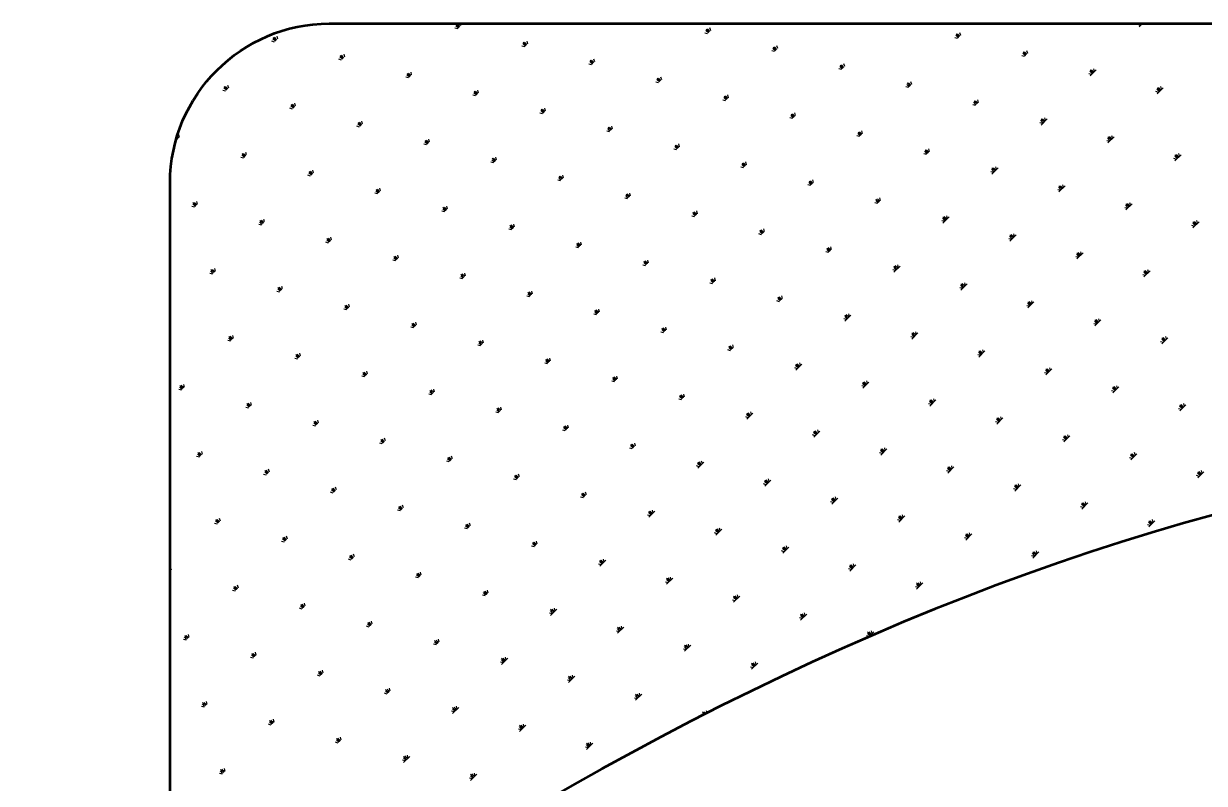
# Model space of a CAD drawing. Extents: x 54907 to 703237, y -798661 to -546661.
# Drawn here: x 482008 to 483617, y -675851 to -674815 of the extents above; entities that cross this region are included whole.
import ezdxf

# ---------------------------------------------------------------- set-up
doc = ezdxf.new("R2010")
doc.units = 0
doc.header["$LTSCALE"] = 1000
doc.header["$MEASUREMENT"] = 0
doc.layers.add('PUB_TITLE', color=4, linetype='Continuous')

msp = doc.modelspace()

# ---------------------------------------------------------------- linework, layer by layer
at = {"layer": 'PUB_TITLE', "color": 4}
for p, q in [((482601.3, -674820.6), (482597.1, -674816.5)), ((482602.3, -674819.6), (482599, -674816.2)), ((482603.4, -674818.5), (482602.5, -674815.5)), ((483529.9, -674817.9), (483526.2, -674816.9)), ((483527.8, -674820), (483532.3, -674815.5)), ((483530.9, -674816.9), (483529.5, -674815.5)), ((483532, -674815.8), (483531.6, -674815.5)), ((482354, -674836.4), (482353, -674832.8)), ((482599.2, -674822.7), (482595.5, -674821.7)), ((482600.2, -674821.7), (482596.9, -674818.3)), ((482939.8, -674829.3), (482936.2, -674828.3)), ((482940.9, -674828.2), (482937.5, -674824.9)), ((482941.9, -674827.2), (482937.8, -674823)), ((482943, -674826.1), (482939.6, -674822.8)), ((482944, -674825.1), (482943, -674821.4)), ((483281.5, -674834.8), (483278.2, -674831.4)), ((483282.6, -674833.7), (483278.4, -674829.6)), ((483283.6, -674832.7), (483280.3, -674829.4)), ((483284.7, -674831.6), (483283.7, -674828)), ((482349.8, -674840.6), (482346.1, -674839.6)), ((482350.8, -674839.6), (482347.5, -674836.2)), ((482351.9, -674838.5), (482347.7, -674834.4)), ((482352.9, -674837.5), (482349.6, -674834.1)), ((482690.5, -674847.2), (482686.8, -674846.2)), ((482691.5, -674846.1), (482688.2, -674842.8)), ((482692.5, -674845.1), (482688.4, -674840.9)), ((482693.6, -674844), (482690.3, -674840.7)), ((482694.6, -674843), (482693.7, -674839.3)), ((483032.2, -674852.7), (483028.8, -674849.3)), ((483033.2, -674851.6), (483029, -674847.5)), ((483034.3, -674850.6), (483030.9, -674847.3)), ((483035.3, -674849.6), (483034.3, -674845.9)), ((483280.5, -674835.8), (483276.9, -674834.8)), ((482441.1, -674865.1), (482437.4, -674864.1)), ((482442.1, -674864), (482438.8, -674860.7)), ((482443.2, -674863), (482439, -674858.8)), ((482444.2, -674861.9), (482440.9, -674858.6)), ((482445.3, -674860.9), (482444.3, -674857.3)), ((482783.8, -674869.5), (482779.7, -674865.4)), ((482784.9, -674868.5), (482781.5, -674865.2)), ((482785.9, -674867.5), (482784.9, -674863.8)), ((483031.1, -674853.7), (483027.5, -674852.8)), ((483371.8, -674860.3), (483368.1, -674859.3)), ((483372.8, -674859.2), (483369.5, -674855.9)), ((483373.9, -674858.2), (483369.7, -674854)), ((483374.9, -674857.2), (483371.6, -674853.8)), ((483376, -674856.1), (483375, -674852.5)), ((482536.5, -674885.4), (482535.6, -674881.7)), ((482781.7, -674871.6), (482778.1, -674870.7)), ((482782.8, -674870.6), (482779.4, -674867.2)), ((483122.4, -674878.2), (483118.8, -674877.2)), ((483123.4, -674877.1), (483120.1, -674873.8)), ((483124.5, -674876.1), (483120.3, -674871.9)), ((483125.5, -674875.1), (483122.2, -674871.7)), ((483126.6, -674874), (483125.6, -674870.4)), ((483464.1, -674883.7), (483460.8, -674880.4)), ((483465.2, -674882.7), (483461, -674878.5)), ((483461, -674886.8), (483469.3, -674878.5)), ((483466.2, -674881.6), (483462.9, -674878.3)), ((483467.2, -674880.6), (483466.3, -674876.9)), ((482532.4, -674889.5), (482528.7, -674888.6)), ((482533.4, -674888.5), (482530.1, -674885.2)), ((482534.4, -674887.5), (482530.3, -674883.3)), ((482535.5, -674886.4), (482532.2, -674883.1)), ((482873, -674896.1), (482869.4, -674895.1)), ((482874.1, -674895), (482870.7, -674891.7)), ((482875.1, -674894), (482870.9, -674889.8)), ((482876.2, -674893), (482872.8, -674889.6)), ((482877.2, -674891.9), (482876.2, -674888.3)), ((483215.8, -674900.6), (483211.6, -674896.4)), ((483216.8, -674899.5), (483213.5, -674896.2)), ((483217.9, -674898.5), (483216.9, -674894.8)), ((483463.1, -674884.7), (483459.4, -674883.8)), ((482283, -674907.4), (482279.3, -674906.5)), ((482284, -674906.4), (482280.7, -674903.1)), ((482285.1, -674905.4), (482280.9, -674901.2)), ((482286.1, -674904.3), (482282.8, -674901)), ((482287.2, -674903.3), (482286.2, -674899.6)), ((482623.6, -674914), (482620, -674913)), ((482624.7, -674913), (482621.3, -674909.6)), ((482625.7, -674911.9), (482621.6, -674907.7)), ((482626.8, -674910.9), (482623.4, -674907.5)), ((482627.8, -674909.8), (482626.8, -674906.2)), ((482966.4, -674918.5), (482962.2, -674914.3)), ((482967.4, -674917.4), (482964.1, -674914.1)), ((482968.5, -674916.4), (482967.5, -674912.7)), ((483213.7, -674902.6), (483210, -674901.7)), ((483214.7, -674901.6), (483211.4, -674898.3)), ((483554.3, -674909.2), (483550.7, -674908.2)), ((483555.4, -674908.2), (483552, -674904.8)), ((483556.4, -674907.1), (483552.3, -674902.9)), ((483552.3, -674911.3), (483560.6, -674902.9)), ((483557.5, -674906.1), (483554.1, -674902.7)), ((483558.5, -674905), (483557.5, -674901.4)), ((482375.3, -674930.9), (482372, -674927.5)), ((482376.3, -674929.8), (482372.2, -674925.6)), ((482377.4, -674928.8), (482374, -674925.4)), ((482378.4, -674927.7), (482377.5, -674924.1)), ((482964.3, -674920.6), (482960.6, -674919.6)), ((482965.3, -674919.5), (482962, -674916.2)), ((483305, -674927.1), (483301.3, -674926.1)), ((483306, -674926.1), (483302.7, -674922.7)), ((483307.1, -674925), (483302.9, -674920.8)), ((483308.1, -674924), (483304.8, -674920.6)), ((483309.1, -674922.9), (483308.2, -674919.3)), ((482374.3, -674931.9), (482370.6, -674930.9)), ((482714.9, -674938.5), (482711.3, -674937.5)), ((482716, -674937.4), (482712.6, -674934.1)), ((482717, -674936.4), (482712.8, -674932.2)), ((482718.1, -674935.3), (482714.7, -674932)), ((482719.1, -674934.3), (482718.1, -674930.6)), ((483055.6, -674945), (483051.9, -674944)), ((483056.6, -674944), (483053.3, -674940.6)), ((483057.7, -674942.9), (483053.5, -674938.7)), ((483058.7, -674941.9), (483055.4, -674938.5)), ((483059.8, -674940.8), (483058.8, -674937.2)), ((483398.3, -674949.5), (483394.2, -674945.3)), ((483394.2, -674953.7), (483402.5, -674945.3)), ((483399.4, -674948.4), (483396, -674945.1)), ((483400.4, -674947.4), (483399.4, -674943.7)), ((482465.5, -674956.4), (482461.9, -674955.4)), ((482466.6, -674955.3), (482463.2, -674952)), ((482467.6, -674954.3), (482463.4, -674950.1)), ((482468.7, -674953.2), (482465.3, -674949.9)), ((482469.7, -674952.2), (482468.7, -674948.5)), ((482806.2, -674962.9), (482802.5, -674961.9)), ((482807.2, -674961.9), (482803.9, -674958.5)), ((482808.3, -674960.8), (482804.1, -674956.7)), ((482809.3, -674959.8), (482806, -674956.4)), ((482810.4, -674958.7), (482809.4, -674955.1)), ((483151, -674965.3), (483150.1, -674961.6)), ((483396.2, -674951.6), (483392.6, -674950.6)), ((483397.3, -674950.5), (483393.9, -674947.2)), ((482216.2, -674974.3), (482215.3, -674974)), ((482217.2, -674973.2), (482215.9, -674971.9)), ((482218.2, -674972.2), (482216.4, -674970.3)), ((482219.3, -674971.1), (482216.9, -674968.7)), ((482220.3, -674970.1), (482219.4, -674966.4)), ((482557.9, -674979.8), (482554.5, -674976.4)), ((482558.9, -674978.7), (482554.7, -674974.6)), ((482560, -674977.7), (482556.6, -674974.3)), ((482561, -674976.6), (482560, -674973)), ((483146.9, -674969.5), (483143.2, -674968.5)), ((483147.9, -674968.4), (483144.6, -674965.1)), ((483148.9, -674967.4), (483144.8, -674963.2)), ((483150, -674966.3), (483146.7, -674963)), ((483487.5, -674976), (483483.9, -674975)), ((483488.6, -674975), (483485.2, -674971.6)), ((483489.6, -674973.9), (483485.4, -674969.8)), ((483485.4, -674978.1), (483493.8, -674969.8)), ((483490.7, -674972.9), (483487.3, -674969.5)), ((483491.7, -674971.8), (483490.7, -674968.2)), ((482308.5, -674997.7), (482305.1, -674994.3)), ((482309.5, -674996.6), (482305.3, -674992.5)), ((482310.6, -674995.6), (482307.2, -674992.3)), ((482311.6, -674994.5), (482310.6, -674990.9)), ((482556.8, -674980.8), (482553.2, -674979.8)), ((482897.5, -674987.4), (482893.8, -674986.4)), ((482898.5, -674986.3), (482895.2, -674983)), ((482899.6, -674985.3), (482895.4, -674981.1)), ((482900.6, -674984.2), (482897.3, -674980.9)), ((482901.7, -674983.2), (482900.7, -674979.5)), ((483238.1, -674993.9), (483234.5, -674992.9)), ((483239.2, -674992.9), (483235.8, -674989.5)), ((483240.2, -674991.8), (483236.1, -674987.7)), ((483241.3, -674990.8), (483237.9, -674987.5)), ((483242.3, -674989.8), (483241.3, -674986.1)), ((483580.9, -674998.4), (483576.7, -674994.2)), ((483576.7, -675002.6), (483585.1, -674994.2)), ((483581.9, -674997.3), (483578.6, -674994)), ((483583, -674996.3), (483582, -674992.7)), ((482307.4, -674998.7), (482303.8, -674997.7)), ((482648.1, -675005.3), (482644.4, -675004.3)), ((482649.1, -675004.2), (482645.8, -675000.9)), ((482650.2, -675003.2), (482646, -674999)), ((482651.2, -675002.1), (482647.9, -674998.8)), ((482652.3, -675001.1), (482651.3, -674997.5)), ((482988.8, -675011.8), (482985.1, -675010.9)), ((482989.8, -675010.8), (482986.5, -675007.4)), ((482990.8, -675009.7), (482986.7, -675005.6)), ((482991.9, -675008.7), (482988.6, -675005.4)), ((482992.9, -675007.7), (482992, -675004)), ((483333.6, -675014.2), (483332.6, -675010.6)), ((483578.8, -675000.5), (483575.2, -674999.5)), ((483579.8, -674999.4), (483576.5, -674996.1)), ((482398.7, -675023.2), (482395.1, -675022.2)), ((482399.8, -675022.1), (482396.4, -675018.8)), ((482400.8, -675021.1), (482396.6, -675016.9)), ((482401.8, -675020.1), (482398.5, -675016.7)), ((482402.9, -675019), (482401.9, -675015.4)), ((482740.4, -675028.7), (482737.1, -675025.4)), ((482741.5, -675027.6), (482737.3, -675023.5)), ((482742.5, -675026.6), (482739.2, -675023.3)), ((482743.6, -675025.6), (482742.6, -675021.9)), ((483329.4, -675018.4), (483325.8, -675017.4)), ((483330.5, -675017.3), (483327.1, -675014)), ((483331.5, -675016.3), (483327.3, -675012.1)), ((483327.3, -675020.5), (483335.7, -675012.1)), ((483332.6, -675015.3), (483329.2, -675011.9)), ((482492.1, -675045.6), (482487.9, -675041.4)), ((482493.1, -675044.5), (482489.8, -675041.2)), ((482494.2, -675043.5), (482493.2, -675039.8)), ((482739.4, -675029.7), (482735.7, -675028.8)), ((483080, -675036.3), (483076.4, -675035.3)), ((483081.1, -675035.2), (483077.7, -675031.9)), ((483082.1, -675034.2), (483078, -675030)), ((483083.2, -675033.2), (483079.8, -675029.8)), ((483084.2, -675032.1), (483083.2, -675028.5)), ((483420.7, -675042.8), (483417, -675041.9)), ((483421.7, -675041.8), (483418.4, -675038.5)), ((483422.8, -675040.8), (483418.6, -675036.6)), ((483418.6, -675044.9), (483427, -675036.6)), ((483423.8, -675039.7), (483420.5, -675036.4)), ((483424.9, -675038.7), (483423.9, -675035)), ((482243.7, -675062.4), (482240.4, -675059.1)), ((482244.8, -675061.4), (482243.8, -675057.7)), ((482490, -675047.6), (482486.3, -675046.7)), ((482491, -675046.6), (482487.7, -675043.3)), ((482830.7, -675054.2), (482827, -675053.2)), ((482831.7, -675053.2), (482828.4, -675049.8)), ((482832.7, -675052.1), (482828.6, -675047.9)), ((482833.8, -675051.1), (482830.4, -675047.7)), ((482834.8, -675050), (482833.9, -675046.4)), ((483172.4, -675059.7), (483169, -675056.4)), ((483173.4, -675058.7), (483169.2, -675054.5)), ((483174.5, -675057.6), (483171.1, -675054.3)), ((483175.5, -675056.6), (483174.5, -675052.9)), ((482240.6, -675065.5), (482237, -675064.6)), ((482241.7, -675064.5), (482238.3, -675061.2)), ((482242.7, -675063.5), (482238.5, -675059.3)), ((482581.3, -675072.1), (482577.6, -675071.1)), ((482582.3, -675071.1), (482579, -675067.7)), ((482583.4, -675070), (482579.2, -675065.8)), ((482584.4, -675069), (482581.1, -675065.6)), ((482585.5, -675067.9), (482584.5, -675064.3)), ((482923, -675077.6), (482919.6, -675074.3)), ((482924, -675076.6), (482919.8, -675072.4)), ((482925.1, -675075.5), (482921.7, -675072.2)), ((482926.1, -675074.5), (482925.1, -675070.8)), ((483171.3, -675060.7), (483167.7, -675059.8)), ((483512, -675067.3), (483508.3, -675066.3)), ((483513, -675066.3), (483509.7, -675062.9)), ((483514.1, -675065.2), (483509.9, -675061)), ((483509.9, -675069.4), (483518.2, -675061)), ((483515.1, -675064.2), (483511.8, -675060.8)), ((483516.2, -675063.1), (483515.2, -675059.5)), ((482331.9, -675090), (482328.2, -675089)), ((482332.9, -675089), (482329.6, -675085.6)), ((482334, -675087.9), (482329.8, -675083.7)), ((482335, -675086.9), (482331.7, -675083.5)), ((482336.1, -675085.8), (482335.1, -675082.2)), ((482674.6, -675094.5), (482670.5, -675090.3)), ((482675.7, -675093.4), (482672.3, -675090.1)), ((482676.7, -675092.4), (482675.8, -675088.7)), ((482921.9, -675078.7), (482918.3, -675077.7)), ((483262.6, -675085.2), (483258.9, -675084.2)), ((483263.6, -675084.2), (483260.3, -675080.8)), ((483264.7, -675083.1), (483260.5, -675078.9)), ((483260.5, -675087.3), (483268.9, -675078.9)), ((483265.7, -675082.1), (483262.4, -675078.7)), ((483266.8, -675081), (483265.8, -675077.4)), ((483603.3, -675091.8), (483599.6, -675090.8)), ((483604.3, -675090.7), (483601, -675087.4)), ((483605.3, -675089.7), (483601.2, -675085.5)), ((483601.2, -675093.8), (483609.5, -675085.5)), ((483606.4, -675088.6), (483603.1, -675085.3)), ((483607.4, -675087.6), (483606.5, -675083.9)), ((482427.4, -675110.3), (482426.4, -675106.6)), ((482672.6, -675096.6), (482668.9, -675095.6)), ((482673.6, -675095.5), (482670.3, -675092.2)), ((483013.2, -675103.1), (483009.6, -675102.1)), ((483014.3, -675102.1), (483010.9, -675098.7)), ((483015.3, -675101), (483011.1, -675096.8)), ((483016.3, -675100), (483013, -675096.6)), ((483017.4, -675098.9), (483016.4, -675095.3)), ((483354.9, -675108.6), (483351.6, -675105.3)), ((483356, -675107.6), (483351.8, -675103.4)), ((483351.8, -675111.8), (483360.1, -675103.4)), ((483357, -675106.5), (483353.7, -675103.2)), ((483358.1, -675105.5), (483357.1, -675101.8)), ((482423.2, -675114.5), (482419.5, -675113.5)), ((482424.2, -675113.4), (482420.9, -675110.1)), ((482425.3, -675112.4), (482421.1, -675108.2)), ((482426.3, -675111.3), (482423, -675108)), ((482763.8, -675121), (482760.2, -675120)), ((482764.9, -675120), (482761.5, -675116.6)), ((482765.9, -675118.9), (482761.7, -675114.8)), ((482767, -675117.9), (482763.6, -675114.5)), ((482768, -675116.8), (482767, -675113.2)), ((483105.5, -675126.5), (483102.2, -675123.2)), ((483106.6, -675125.5), (483102.4, -675121.3)), ((483107.6, -675124.4), (483104.3, -675121.1)), ((483108.7, -675123.4), (483107.7, -675119.7)), ((483353.9, -675109.7), (483350.2, -675108.7)), ((482514.5, -675138.9), (482510.8, -675137.9)), ((482515.5, -675137.9), (482512.2, -675134.5)), ((482516.5, -675136.8), (482512.4, -675132.7)), ((482517.6, -675135.8), (482514.2, -675132.4)), ((482518.6, -675134.7), (482517.7, -675131.1)), ((482857.2, -675143.4), (482853, -675139.2)), ((482858.2, -675142.3), (482854.9, -675139)), ((482859.3, -675141.3), (482858.3, -675137.6)), ((483104.5, -675127.6), (483100.8, -675126.6)), ((483445.2, -675134.1), (483441.5, -675133.1)), ((483446.2, -675133.1), (483442.9, -675129.7)), ((483447.2, -675132), (483443.1, -675127.9)), ((483443.1, -675136.2), (483451.4, -675127.9)), ((483448.3, -675131), (483445, -675127.7)), ((483449.3, -675129.9), (483448.4, -675126.3)), ((482266.1, -675155.8), (482262.8, -675152.4)), ((482267.2, -675154.7), (482263, -675150.6)), ((482268.2, -675153.7), (482264.9, -675150.4)), ((482269.2, -675152.6), (482268.3, -675149)), ((482609.9, -675159.2), (482608.9, -675155.6)), ((482855.1, -675145.5), (482851.5, -675144.5)), ((482856.2, -675144.4), (482852.8, -675141.1)), ((483195.8, -675152), (483192.1, -675151)), ((483196.8, -675151), (483193.5, -675147.6)), ((483197.9, -675149.9), (483193.7, -675145.8)), ((483193.7, -675154.1), (483202, -675145.8)), ((483198.9, -675148.9), (483195.6, -675145.6)), ((483200, -675147.9), (483199, -675144.2)), ((483537.5, -675157.5), (483534.1, -675154.2)), ((483538.5, -675156.5), (483534.4, -675152.3)), ((483534.4, -675160.7), (483542.7, -675152.3)), ((483539.6, -675155.4), (483536.2, -675152.1)), ((483540.6, -675154.4), (483539.6, -675150.8)), ((482265.1, -675156.8), (482261.4, -675155.8)), ((482605.7, -675163.4), (482602.1, -675162.4)), ((482606.8, -675162.3), (482603.4, -675159)), ((482607.8, -675161.3), (482603.6, -675157.1)), ((482608.9, -675160.2), (482605.5, -675156.9)), ((482946.4, -675169.9), (482942.7, -675169)), ((482947.4, -675168.9), (482944.1, -675165.5)), ((482948.5, -675167.8), (482944.3, -675163.7)), ((482949.5, -675166.8), (482946.2, -675163.5)), ((482950.6, -675165.8), (482949.6, -675162.1)), ((483289.1, -675174.4), (483285, -675170.2)), ((483285, -675178.6), (483293.3, -675170.2)), ((483290.2, -675173.4), (483286.8, -675170)), ((483291.2, -675172.3), (483290.3, -675168.7)), ((483536.4, -675158.6), (483532.8, -675157.6)), ((482356.4, -675181.3), (482352.7, -675180.3)), ((482357.4, -675180.2), (482354.1, -675176.9)), ((482358.4, -675179.2), (482354.3, -675175)), ((482359.5, -675178.2), (482356.1, -675174.8)), ((482360.5, -675177.1), (482359.6, -675173.5)), ((482697, -675187.8), (482693.4, -675186.9)), ((482698.1, -675186.8), (482694.7, -675183.5)), ((482699.1, -675185.7), (482694.9, -675181.6)), ((482700.1, -675184.7), (482696.8, -675181.4)), ((482701.2, -675183.7), (482700.2, -675180)), ((483041.9, -675190.2), (483040.9, -675186.6)), ((483287.1, -675176.5), (483283.4, -675175.5)), ((483288.1, -675175.4), (483284.8, -675172.1)), ((482448.7, -675204.7), (482445.3, -675201.4)), ((482449.7, -675203.7), (482445.5, -675199.5)), ((482450.8, -675202.6), (482447.4, -675199.3)), ((482451.8, -675201.6), (482450.8, -675197.9)), ((483037.7, -675194.4), (483034, -675193.4)), ((483038.7, -675193.3), (483035.4, -675190)), ((483039.8, -675192.3), (483035.6, -675188.1)), ((483040.8, -675191.3), (483037.5, -675187.9)), ((483378.3, -675200.9), (483374.7, -675200)), ((483379.4, -675199.9), (483376, -675196.6)), ((483380.4, -675198.9), (483376.2, -675194.7)), ((483376.2, -675203), (483384.6, -675194.7)), ((483381.5, -675197.8), (483378.1, -675194.5)), ((483382.5, -675196.8), (483381.5, -675193.1)), ((482447.6, -675205.7), (482444, -675204.8)), ((482788.3, -675212.3), (482784.6, -675211.3)), ((482789.3, -675211.3), (482786, -675207.9)), ((482790.4, -675210.2), (482786.2, -675206)), ((482791.4, -675209.2), (482788.1, -675205.8)), ((482792.5, -675208.1), (482791.5, -675204.5)), ((483129, -675218.8), (483125.3, -675217.9)), ((483130, -675217.8), (483126.7, -675214.5)), ((483131, -675216.8), (483126.9, -675212.6)), ((483126.9, -675220.9), (483135.2, -675212.6)), ((483132.1, -675215.7), (483128.7, -675212.4)), ((483133.1, -675214.7), (483132.2, -675211)), ((483471.7, -675223.3), (483467.5, -675219.1)), ((483467.5, -675227.5), (483475.9, -675219.1)), ((483472.7, -675222.3), (483469.4, -675218.9)), ((483473.8, -675221.2), (483472.8, -675217.6)), ((482538.9, -675230.2), (482535.3, -675229.2)), ((482540, -675229.2), (482536.6, -675225.8)), ((482541, -675228.1), (482536.8, -675223.9)), ((482542, -675227.1), (482538.7, -675223.7)), ((482543.1, -675226), (482542.1, -675222.4)), ((482879.6, -675236.8), (482875.9, -675235.8)), ((482880.6, -675235.7), (482877.3, -675232.4)), ((482881.7, -675234.7), (482877.5, -675230.5)), ((482882.7, -675233.6), (482879.4, -675230.3)), ((482883.8, -675232.6), (482882.8, -675228.9)), ((483224.4, -675239.1), (483223.4, -675235.5)), ((483469.6, -675225.4), (483466, -675224.4)), ((483470.7, -675224.4), (483467.3, -675221)), ((482289.5, -675248.1), (482285.9, -675247.1)), ((482290.6, -675247.1), (482287.2, -675243.7)), ((482291.6, -675246), (482287.4, -675241.8)), ((482292.7, -675245), (482289.3, -675241.6)), ((482293.7, -675243.9), (482292.7, -675240.3)), ((482631.2, -675253.6), (482627.9, -675250.3)), ((482632.3, -675252.6), (482628.1, -675248.4)), ((482633.3, -675251.5), (482630, -675248.2)), ((482634.4, -675250.5), (482633.4, -675246.8)), ((483220.2, -675243.3), (483216.6, -675242.3)), ((483221.3, -675242.3), (483217.9, -675238.9)), ((483222.3, -675241.2), (483218.1, -675237)), ((483218.1, -675245.4), (483226.5, -675237)), ((483223.4, -675240.2), (483220, -675236.8)), ((483560.9, -675249.9), (483557.2, -675248.9)), ((483561.9, -675248.8), (483558.6, -675245.5)), ((483563, -675247.8), (483558.8, -675243.6)), ((483558.8, -675252), (483567.2, -675243.6)), ((483564, -675246.7), (483560.7, -675243.4)), ((483565.1, -675245.7), (483564.1, -675242)), ((482381.9, -675271.5), (482378.5, -675268.2)), ((482382.9, -675270.5), (482378.7, -675266.3)), ((482383.9, -675269.4), (482380.6, -675266.1)), ((482385, -675268.4), (482384, -675264.7)), ((482630.2, -675254.7), (482626.5, -675253.7)), ((482970.9, -675261.2), (482967.2, -675260.2)), ((482971.9, -675260.2), (482968.6, -675256.8)), ((482972.9, -675259.1), (482968.8, -675254.9)), ((482974, -675258.1), (482970.6, -675254.7)), ((482975, -675257), (482974.1, -675253.4)), ((483311.5, -675267.8), (483307.9, -675266.8)), ((483312.6, -675266.7), (483309.2, -675263.4)), ((483313.6, -675265.7), (483309.4, -675261.5)), ((483309.4, -675269.9), (483317.8, -675261.5)), ((483314.6, -675264.6), (483311.3, -675261.3)), ((483315.7, -675263.6), (483314.7, -675259.9)), ((482380.8, -675272.6), (482377.2, -675271.6)), ((482721.5, -675279.1), (482717.8, -675278.1)), ((482722.5, -675278.1), (482719.2, -675274.7)), ((482723.6, -675277), (482719.4, -675272.9)), ((482724.6, -675276), (482721.3, -675272.6)), ((482725.6, -675274.9), (482724.7, -675271.3)), ((483063.2, -675284.6), (483059.8, -675281.3)), ((483064.2, -675283.6), (483060, -675279.4)), ((483060, -675287.8), (483068.4, -675279.4)), ((483065.3, -675282.5), (483061.9, -675279.2)), ((483066.3, -675281.5), (483065.3, -675277.8)), ((483407, -675288), (483406, -675284.4)), ((482472.1, -675297), (482468.4, -675296)), ((482473.1, -675296), (482469.8, -675292.6)), ((482474.2, -675294.9), (482470, -675290.8)), ((482475.2, -675293.9), (482471.9, -675290.5)), ((482476.3, -675292.8), (482475.3, -675289.2)), ((482813.8, -675302.5), (482810.5, -675299.2)), ((482814.8, -675301.5), (482810.7, -675297.3)), ((482815.9, -675300.4), (482812.5, -675297.1)), ((482816.9, -675299.4), (482816, -675295.7)), ((483062.1, -675285.7), (483058.5, -675284.7)), ((483402.8, -675292.2), (483399.1, -675291.2)), ((483403.8, -675291.2), (483400.5, -675287.8)), ((483404.9, -675290.1), (483400.7, -675286)), ((483400.7, -675294.3), (483409.1, -675286)), ((483405.9, -675289.1), (483402.6, -675285.8)), ((482222.7, -675314.9), (482219.1, -675313.9)), ((482223.8, -675313.9), (482220.4, -675310.5)), ((482224.8, -675312.8), (482220.6, -675308.7)), ((482225.8, -675311.8), (482222.5, -675308.5)), ((482226.9, -675310.8), (482225.9, -675307.1)), ((482565.5, -675319.4), (482561.3, -675315.2)), ((482566.5, -675318.3), (482563.2, -675315)), ((482567.5, -675317.3), (482566.6, -675313.7)), ((482812.8, -675303.6), (482809.1, -675302.6)), ((483153.4, -675310.1), (483149.8, -675309.2)), ((483154.5, -675309.1), (483151.1, -675305.7)), ((483155.5, -675308), (483151.3, -675303.9)), ((483151.3, -675312.2), (483159.7, -675303.9)), ((483156.5, -675307), (483153.2, -675303.7)), ((483157.6, -675306), (483156.6, -675302.3)), ((483494.1, -675316.7), (483490.4, -675315.7)), ((483495.1, -675315.6), (483491.8, -675312.3)), ((483496.2, -675314.6), (483492, -675310.4)), ((483492, -675318.8), (483500.3, -675310.4)), ((483497.2, -675313.6), (483493.9, -675310.2)), ((483498.3, -675312.5), (483497.3, -675308.9)), ((482318.2, -675335.2), (482317.2, -675331.6)), ((482563.4, -675321.5), (482559.7, -675320.5)), ((482564.4, -675320.4), (482561.1, -675317.1)), ((482904, -675328), (482900.4, -675327.1)), ((482905.1, -675327), (482901.7, -675323.6)), ((482906.1, -675325.9), (482901.9, -675321.8)), ((482907.2, -675324.9), (482903.8, -675321.6)), ((482908.2, -675323.9), (482907.2, -675320.2)), ((483245.7, -675333.5), (483242.4, -675330.2)), ((483246.8, -675332.5), (483242.6, -675328.3)), ((483242.6, -675336.7), (483251, -675328.3)), ((483247.8, -675331.5), (483244.5, -675328.1)), ((483248.9, -675330.4), (483247.9, -675326.8)), ((482314, -675339.4), (482310.3, -675338.4)), ((482315, -675338.3), (482311.7, -675335)), ((482316.1, -675337.3), (482311.9, -675333.1)), ((482317.1, -675336.3), (482313.8, -675332.9)), ((482654.7, -675345.9), (482651, -675345)), ((482655.7, -675344.9), (482652.4, -675341.6)), ((482656.7, -675343.9), (482652.6, -675339.7)), ((482657.8, -675342.8), (482654.4, -675339.5)), ((482658.8, -675341.8), (482657.8, -675338.1)), ((482996.4, -675351.4), (482993, -675348.1)), ((482997.4, -675350.4), (482993.2, -675346.2)), ((482993.2, -675354.6), (483001.6, -675346.2)), ((482998.4, -675349.4), (482995.1, -675346)), ((482999.5, -675348.3), (482998.5, -675344.7)), ((483244.7, -675334.6), (483241, -675333.6)), ((483585.4, -675341.1), (483581.7, -675340.2)), ((483586.4, -675340.1), (483583.1, -675336.8)), ((483587.4, -675339.1), (483583.3, -675334.9)), ((483583.3, -675343.2), (483591.6, -675334.9)), ((483588.5, -675338), (483585.1, -675334.7)), ((483589.5, -675337), (483588.6, -675333.3)), ((482405.3, -675363.8), (482401.6, -675362.9)), ((482406.3, -675362.8), (482403, -675359.5)), ((482407.4, -675361.8), (482403.2, -675357.6)), ((482408.4, -675360.7), (482405.1, -675357.4)), ((482409.4, -675359.7), (482408.5, -675356)), ((482748, -675368.3), (482743.8, -675364.1)), ((482749.1, -675367.3), (482745.7, -675363.9)), ((482750.1, -675366.2), (482749.1, -675362.6)), ((482995.3, -675352.5), (482991.7, -675351.5)), ((483336, -675359), (483332.3, -675358.1)), ((483337, -675358), (483333.7, -675354.7)), ((483338.1, -675357), (483333.9, -675352.8)), ((483333.9, -675361.1), (483342.2, -675352.8)), ((483339.1, -675355.9), (483335.8, -675352.6)), ((483340.2, -675354.9), (483339.2, -675351.2)), ((482500.7, -675384.1), (482499.7, -675380.5)), ((482745.9, -675370.4), (482742.3, -675369.4)), ((482747, -675369.4), (482743.6, -675366)), ((483086.6, -675377), (483082.9, -675376)), ((483087.6, -675375.9), (483084.3, -675372.6)), ((483088.7, -675374.9), (483084.5, -675370.7)), ((483084.5, -675379), (483092.9, -675370.7)), ((483089.7, -675373.8), (483086.4, -675370.5)), ((483090.8, -675372.8), (483089.8, -675369.1)), ((483428.3, -675382.5), (483425, -675379.1)), ((483429.3, -675381.4), (483425.2, -675377.2)), ((483425.2, -675385.6), (483433.5, -675377.2)), ((483430.4, -675380.4), (483427, -675377)), ((483431.4, -675379.3), (483430.5, -675375.7)), ((482496.5, -675388.3), (482492.9, -675387.3)), ((482497.6, -675387.3), (482494.3, -675383.9)), ((482498.6, -675386.2), (482494.5, -675382)), ((482499.7, -675385.2), (482496.3, -675381.8)), ((482837.2, -675394.9), (482833.6, -675393.9)), ((482838.3, -675393.8), (482834.9, -675390.5)), ((482839.3, -675392.8), (482835.1, -675388.6)), ((482840.3, -675391.7), (482837, -675388.4)), ((482841.4, -675390.7), (482840.4, -675387)), ((483178.9, -675400.4), (483175.6, -675397)), ((483180, -675399.3), (483175.8, -675395.1)), ((483175.8, -675403.5), (483184.1, -675395.1)), ((483181, -675398.3), (483177.7, -675394.9)), ((483182, -675397.2), (483181.1, -675393.6)), ((483427.3, -675383.5), (483423.6, -675382.5)), ((482247.2, -675406.2), (482243.5, -675405.2)), ((482248.2, -675405.2), (482244.9, -675401.8)), ((482249.3, -675404.1), (482245.1, -675399.9)), ((482250.3, -675403.1), (482247, -675399.7)), ((482251.3, -675402), (482250.4, -675398.4)), ((482587.8, -675412.8), (482584.2, -675411.8)), ((482588.9, -675411.7), (482585.5, -675408.4)), ((482589.9, -675410.7), (482585.7, -675406.5)), ((482591, -675409.6), (482587.6, -675406.3)), ((482592, -675408.6), (482591, -675404.9)), ((482930.6, -675417.2), (482926.4, -675413.1)), ((482926.4, -675421.4), (482934.8, -675413.1)), ((482931.6, -675416.2), (482928.3, -675412.8)), ((482932.7, -675415.1), (482931.7, -675411.5)), ((483177.9, -675401.4), (483174.2, -675400.4)), ((483518.5, -675408), (483514.9, -675407)), ((483519.6, -675406.9), (483516.2, -675403.6)), ((483520.6, -675405.9), (483516.4, -675401.7)), ((483516.4, -675410.1), (483524.8, -675401.7)), ((483521.7, -675404.8), (483518.3, -675401.5)), ((483522.7, -675403.8), (483521.7, -675400.1)), ((482339.5, -675429.6), (482336.2, -675426.3)), ((482340.5, -675428.6), (482336.4, -675424.4)), ((482341.6, -675427.5), (482338.2, -675424.2)), ((482342.6, -675426.5), (482341.6, -675422.8)), ((482928.5, -675419.3), (482924.8, -675418.3)), ((482929.5, -675418.3), (482926.2, -675414.9)), ((483269.2, -675425.9), (483265.5, -675424.9)), ((483270.2, -675424.8), (483266.9, -675421.5)), ((483271.2, -675423.8), (483267.1, -675419.6)), ((483267.1, -675428), (483275.4, -675419.6)), ((483272.3, -675422.7), (483268.9, -675419.4)), ((483273.3, -675421.7), (483272.4, -675418)), ((483610.9, -675431.4), (483607.5, -675428)), ((483611.9, -675430.3), (483607.7, -675426.2)), ((483607.7, -675434.5), (483616.1, -675426.2)), ((483612.9, -675429.3), (483609.6, -675425.9)), ((483614, -675428.2), (483613, -675424.6)), ((482338.4, -675430.7), (482334.8, -675429.7)), ((482679.1, -675437.2), (482675.5, -675436.2)), ((482680.2, -675436.2), (482676.8, -675432.8)), ((482681.2, -675435.1), (482677, -675431)), ((482682.2, -675434.1), (482678.9, -675430.7)), ((482683.3, -675433), (482682.3, -675429.4)), ((483019.8, -675443.8), (483016.1, -675442.8)), ((483020.8, -675442.7), (483017.5, -675439.4)), ((483021.9, -675441.7), (483017.7, -675437.5)), ((483017.7, -675445.9), (483026, -675437.5)), ((483022.9, -675440.6), (483019.6, -675437.3)), ((483023.9, -675439.6), (483023, -675435.9)), ((483362.5, -675448.2), (483358.3, -675444.1)), ((483358.3, -675452.4), (483366.7, -675444.1)), ((483363.6, -675447.2), (483360.2, -675443.9)), ((483364.6, -675446.2), (483363.6, -675442.5)), ((483609.8, -675432.4), (483606.2, -675431.4)), ((482429.7, -675455.1), (482426.1, -675454.1)), ((482430.8, -675454.1), (482427.4, -675450.7)), ((482431.8, -675453), (482427.6, -675448.9)), ((482432.9, -675452), (482429.5, -675448.7)), ((482433.9, -675450.9), (482432.9, -675447.3)), ((482770.4, -675461.7), (482766.7, -675460.7)), ((482771.4, -675460.6), (482768.1, -675457.3)), ((482772.5, -675459.6), (482768.3, -675455.4)), ((482773.5, -675458.5), (482770.2, -675455.2)), ((482774.6, -675457.5), (482773.6, -675453.9)), ((483115.2, -675464.1), (483114.2, -675460.4)), ((483360.4, -675450.3), (483356.8, -675449.3)), ((483361.5, -675449.3), (483358.1, -675445.9)), ((482522.1, -675478.5), (482518.7, -675475.2)), ((482523.1, -675477.5), (482518.9, -675473.3)), ((482524.1, -675476.5), (482520.8, -675473.1)), ((482525.2, -675475.4), (482524.2, -675471.8)), ((483111.1, -675468.2), (483107.4, -675467.3)), ((483112.1, -675467.2), (483108.8, -675463.8)), ((483113.1, -675466.1), (483109, -675462)), ((483109, -675470.3), (483117.3, -675462)), ((483114.2, -675465.1), (483110.8, -675461.8)), ((483451.7, -675474.8), (483448.1, -675473.8)), ((483452.8, -675473.7), (483449.4, -675470.4)), ((483453.8, -675472.7), (483449.6, -675468.5)), ((483449.6, -675476.9), (483458, -675468.5)), ((483454.8, -675471.7), (483451.5, -675468.3)), ((483455.9, -675470.6), (483454.9, -675467)), ((482272.7, -675496.4), (482269.3, -675493.1)), ((482273.7, -675495.4), (482269.5, -675491.2)), ((482274.8, -675494.4), (482271.4, -675491)), ((482275.8, -675493.3), (482274.8, -675489.7)), ((482521, -675479.6), (482517.4, -675478.6)), ((482861.7, -675486.1), (482858, -675485.2)), ((482862.7, -675485.1), (482859.4, -675481.8)), ((482863.8, -675484), (482859.6, -675479.9)), ((482859.6, -675488.2), (482867.9, -675479.9)), ((482864.8, -675483), (482861.5, -675479.7)), ((482865.8, -675482), (482864.9, -675478.3)), ((483202.3, -675492.7), (483198.7, -675491.7)), ((483203.4, -675491.6), (483200, -675488.3)), ((483204.4, -675490.6), (483200.2, -675486.4)), ((483200.2, -675494.8), (483208.6, -675486.4)), ((483205.5, -675489.6), (483202.1, -675486.2)), ((483206.5, -675488.5), (483205.5, -675484.9)), ((483545.1, -675497.2), (483540.9, -675493)), ((483540.9, -675501.3), (483549.3, -675493)), ((483546.1, -675496.1), (483542.8, -675492.8)), ((483547.2, -675495.1), (483546.2, -675491.4)), ((482271.6, -675497.5), (482268, -675496.5)), ((482612.3, -675504), (482608.6, -675503.1)), ((482613.3, -675503), (482610, -675499.7)), ((482614.4, -675502), (482610.2, -675497.8)), ((482615.4, -675500.9), (482612.1, -675497.6)), ((482616.5, -675499.9), (482615.5, -675496.2)), ((482952.9, -675510.6), (482949.3, -675509.6)), ((482954, -675509.6), (482950.7, -675506.2)), ((482955, -675508.5), (482950.9, -675504.3)), ((482950.9, -675512.7), (482959.2, -675504.3)), ((482956.1, -675507.5), (482952.7, -675504.1)), ((482957.1, -675506.4), (482956.1, -675502.8)), ((483297.8, -675513), (483296.8, -675509.3)), ((483543, -675499.2), (483539.3, -675498.3)), ((483544, -675498.2), (483540.7, -675494.9)), ((482362.9, -675521.9), (482359.3, -675521)), ((482364, -675520.9), (482360.6, -675517.6)), ((482365, -675519.9), (482360.8, -675515.7)), ((482366, -675518.8), (482362.7, -675515.5)), ((482367.1, -675517.8), (482366.1, -675514.1)), ((482704.6, -675527.5), (482701.3, -675524.1)), ((482705.7, -675526.4), (482701.5, -675522.2)), ((482706.7, -675525.4), (482703.4, -675522)), ((482707.7, -675524.3), (482706.8, -675520.7)), ((483293.6, -675517.1), (483290, -675516.2)), ((483294.7, -675516.1), (483291.3, -675512.8)), ((483295.7, -675515.1), (483291.5, -675510.9)), ((483291.5, -675519.2), (483299.9, -675510.9)), ((483296.7, -675514), (483293.4, -675510.7)), ((482456.3, -675544.3), (482452.1, -675540.1)), ((482457.3, -675543.3), (482454, -675539.9)), ((482458.4, -675542.2), (482457.4, -675538.6)), ((482703.6, -675528.5), (482699.9, -675527.5)), ((483044.2, -675535.1), (483040.6, -675534.1)), ((483045.3, -675534), (483041.9, -675530.7)), ((483046.3, -675533), (483042.1, -675528.8)), ((483042.1, -675537.1), (483050.5, -675528.8)), ((483047.4, -675531.9), (483044, -675528.6)), ((483048.4, -675530.9), (483047.4, -675527.2)), ((483384.9, -675541.6), (483381.2, -675540.6)), ((483385.9, -675540.6), (483382.6, -675537.2)), ((483387, -675539.5), (483382.8, -675535.3)), ((483382.8, -675543.7), (483391.2, -675535.3)), ((483388, -675538.5), (483384.7, -675535.1)), ((483389.1, -675537.4), (483388.1, -675533.8)), ((482209, -675560.1), (482208, -675556.5)), ((482454.2, -675546.4), (482450.5, -675545.4)), ((482455.2, -675545.4), (482451.9, -675542)), ((482794.8, -675553), (482791.2, -675552)), ((482795.9, -675551.9), (482792.6, -675548.6)), ((482796.9, -675550.9), (482792.8, -675546.7)), ((482792.8, -675555), (482801.1, -675546.7)), ((482798, -675549.8), (482794.6, -675546.5)), ((482799, -675548.8), (482798, -675545.1)), ((483136.6, -675558.5), (483133.2, -675555.1)), ((483137.6, -675557.4), (483133.4, -675553.2)), ((483133.4, -675561.6), (483141.8, -675553.2)), ((483138.6, -675556.4), (483135.3, -675553)), ((483139.7, -675555.3), (483138.7, -675551.7)), ((482207.9, -675561.2), (482207.3, -675560.5)), ((482545.5, -675570.9), (482541.8, -675569.9)), ((482546.5, -675569.8), (482543.2, -675566.5)), ((482547.6, -675568.8), (482543.4, -675564.6)), ((482548.6, -675567.7), (482545.3, -675564.4)), ((482549.6, -675566.7), (482548.7, -675563)), ((482887.2, -675576.4), (482883.8, -675573)), ((482888.2, -675575.3), (482884, -675571.2)), ((482884, -675579.5), (482892.4, -675571.2)), ((482889.3, -675574.3), (482885.9, -675570.9)), ((482890.3, -675573.2), (482889.3, -675569.6)), ((483135.5, -675559.5), (483131.9, -675558.5)), ((482296.1, -675588.8), (482292.4, -675587.8)), ((482297.1, -675587.7), (482293.8, -675584.4)), ((482298.2, -675586.7), (482294, -675582.5)), ((482299.2, -675585.6), (482295.9, -675582.3)), ((482300.3, -675584.6), (482299.3, -675580.9)), ((482638.8, -675593.2), (482634.7, -675589.1)), ((482639.9, -675592.2), (482636.5, -675588.8)), ((482640.9, -675591.1), (482639.9, -675587.5)), ((482886.1, -675577.4), (482882.5, -675576.4)), ((483226.8, -675584), (483223.1, -675583)), ((483227.8, -675582.9), (483224.5, -675579.6)), ((483228.9, -675581.9), (483224.7, -675577.7)), ((483224.7, -675586.1), (483233.1, -675577.7)), ((483229.9, -675580.8), (483226.6, -675577.5)), ((483231, -675579.8), (483230, -675576.1)), ((482391.5, -675609), (482390.6, -675605.4)), ((482636.7, -675595.3), (482633.1, -675594.3)), ((482637.8, -675594.3), (482634.4, -675590.9)), ((482977.4, -675601.9), (482973.8, -675600.9)), ((482978.5, -675600.8), (482975.1, -675597.5)), ((482979.5, -675599.8), (482975.3, -675595.6)), ((482975.3, -675604), (482983.7, -675595.6)), ((482980.5, -675598.7), (482977.2, -675595.4)), ((482981.6, -675597.7), (482980.6, -675594)), ((482387.4, -675613.2), (482383.7, -675612.2)), ((482388.4, -675612.2), (482385.1, -675608.8)), ((482389.5, -675611.1), (482385.3, -675607)), ((482390.5, -675610.1), (482387.2, -675606.8)), ((482728, -675619.8), (482724.4, -675618.8)), ((482729.1, -675618.7), (482725.7, -675615.4)), ((482730.1, -675617.7), (482725.9, -675613.5)), ((482725.9, -675621.9), (482734.3, -675613.5)), ((482731.2, -675616.6), (482727.8, -675613.3)), ((482732.2, -675615.6), (482731.2, -675612)), ((483069.7, -675625.3), (483066.4, -675621.9)), ((483070.8, -675624.2), (483066.6, -675620.1)), ((483066.6, -675628.4), (483075, -675620.1)), ((483071.8, -675623.2), (483068.5, -675619.9)), ((483072.9, -675622.2), (483071.9, -675618.5)), ((482478.6, -675637.7), (482475, -675636.7)), ((482479.7, -675636.6), (482476.3, -675633.3)), ((482480.7, -675635.6), (482476.6, -675631.4)), ((482481.8, -675634.6), (482478.4, -675631.2)), ((482482.8, -675633.5), (482481.8, -675629.9)), ((482821.4, -675642.1), (482817.2, -675638)), ((482817.2, -675646.3), (482825.6, -675638)), ((482822.4, -675641.1), (482819.1, -675637.8)), ((482823.5, -675640.1), (482822.5, -675636.4)), ((483068.7, -675626.3), (483065, -675625.4)), ((482230.3, -675654.5), (482227, -675651.2)), ((482231.4, -675653.5), (482227.2, -675649.3)), ((482232.4, -675652.5), (482229.1, -675649.1)), ((482233.4, -675651.4), (482232.5, -675647.8)), ((482574.1, -675658), (482573.1, -675654.3)), ((482819.3, -675644.2), (482815.7, -675643.3)), ((482820.4, -675643.2), (482817, -675639.9)), ((483160, -675650.8), (483156.3, -675649.8)), ((483161, -675649.7), (483157.7, -675646.4)), ((483162.1, -675648.7), (483157.9, -675644.5)), ((483163.1, -675647.7), (483159.8, -675644.3)), ((483159.9, -675650.9), (483166.2, -675644.5)), ((483164.1, -675646.6), (483163.2, -675643)), ((482229.3, -675655.6), (482225.6, -675654.6)), ((482569.9, -675662.1), (482566.3, -675661.2)), ((482571, -675661.1), (482567.6, -675657.8)), ((482572, -675660.1), (482567.8, -675655.9)), ((482573.1, -675659), (482569.7, -675655.7)), ((482910.6, -675668.7), (482906.9, -675667.7)), ((482911.6, -675667.7), (482908.3, -675664.3)), ((482912.7, -675666.6), (482908.5, -675662.4)), ((482908.5, -675670.8), (482916.9, -675662.4)), ((482913.7, -675665.6), (482910.4, -675662.2)), ((482914.8, -675664.5), (482913.8, -675660.9)), ((482320.5, -675680), (482316.9, -675679.1)), ((482321.6, -675679), (482318.2, -675675.7)), ((482322.6, -675678), (482318.5, -675673.8)), ((482323.7, -675676.9), (482320.3, -675673.6)), ((482324.7, -675675.9), (482323.7, -675672.2)), ((482661.2, -675686.6), (482657.6, -675685.6)), ((482662.2, -675685.6), (482658.9, -675682.2)), ((482663.3, -675684.5), (482659.1, -675680.3)), ((482659.1, -675688.7), (482667.5, -675680.3)), ((482664.3, -675683.5), (482661, -675680.1)), ((482665.4, -675682.4), (482664.4, -675678.8)), ((483005, -675690), (483001.7, -675686.7)), ((483006, -675689), (483005.1, -675685.3)), ((482412.9, -675703.5), (482409.5, -675700.1)), ((482413.9, -675702.4), (482409.7, -675698.2)), ((482415, -675701.4), (482411.6, -675698)), ((482416, -675700.3), (482415, -675696.7)), ((483001.9, -675693.2), (482998.2, -675692.2)), ((483002.9, -675692.1), (482999.6, -675688.8)), ((483004, -675691.1), (482999.8, -675686.9)), ((482999.8, -675695.2), (483008.1, -675686.9)), ((482411.8, -675704.5), (482408.2, -675703.5)), ((482752.5, -675711.1), (482748.8, -675710.1)), ((482753.5, -675710), (482750.2, -675706.7)), ((482754.6, -675709), (482750.4, -675704.8)), ((482750.4, -675713.1), (482758.7, -675704.8)), ((482755.6, -675707.9), (482752.3, -675704.6)), ((482756.7, -675706.9), (482755.7, -675703.2)), ((482503.1, -675729), (482499.5, -675728)), ((482504.1, -675727.9), (482500.8, -675724.6)), ((482505.2, -675726.9), (482501, -675722.7)), ((482506.2, -675725.8), (482502.9, -675722.5)), ((482507.3, -675724.8), (482506.3, -675721.1)), ((482843.8, -675735.5), (482840.1, -675734.5)), ((482844.8, -675734.5), (482841.5, -675731.1)), ((482845.9, -675733.4), (482841.7, -675729.3)), ((482841.7, -675737.6), (482850, -675729.3)), ((482846.9, -675732.4), (482843.6, -675729)), ((482847.9, -675731.3), (482847, -675727.7)), ((482253.7, -675746.9), (482250.1, -675745.9)), ((482254.8, -675745.8), (482251.4, -675742.5)), ((482255.8, -675744.8), (482251.6, -675740.6)), ((482256.9, -675743.7), (482253.5, -675740.4)), ((482257.9, -675742.7), (482256.9, -675739)), ((482595.4, -675752.4), (482592.1, -675749)), ((482596.5, -675751.3), (482592.3, -675747.2)), ((482592.3, -675755.5), (482600.6, -675747.2)), ((482597.5, -675750.3), (482594.2, -675746.9)), ((482598.6, -675749.2), (482597.6, -675745.6)), ((482346, -675770.3), (482342.7, -675766.9)), ((482347.1, -675769.2), (482342.9, -675765.1)), ((482348.1, -675768.2), (482344.8, -675764.9)), ((482349.2, -675767.2), (482348.2, -675763.5)), ((482594.4, -675753.4), (482590.7, -675752.4)), ((482934.4, -675757.3), (482932.7, -675755.6)), ((482935.8, -675756.5), (482933, -675753.7)), ((482937.2, -675755.8), (482934.8, -675753.5)), ((482939, -675754.9), (482938.2, -675752.1)), ((482941.2, -675753.8), (482941.3, -675753.7)), ((482345, -675771.3), (482341.4, -675770.3)), ((482685.7, -675777.9), (482682, -675776.9)), ((482686.7, -675776.8), (482683.4, -675773.5)), ((482687.8, -675775.8), (482683.6, -675771.6)), ((482683.6, -675780), (482691.9, -675771.6)), ((482688.8, -675774.7), (482685.5, -675771.4)), ((482689.8, -675773.7), (482688.9, -675770.1)), ((482436.3, -675795.8), (482432.6, -675794.8)), ((482437.3, -675794.7), (482434, -675791.4)), ((482438.4, -675793.7), (482434.2, -675789.5)), ((482439.4, -675792.7), (482436.1, -675789.3)), ((482440.5, -675791.6), (482439.5, -675788)), ((482778, -675801.3), (482774.6, -675798)), ((482779, -675800.3), (482774.9, -675796.1)), ((482774.9, -675804.4), (482783.2, -675796.1)), ((482780.1, -675799.2), (482776.7, -675795.9)), ((482781.1, -675798.2), (482780.1, -675794.5)), ((482529.6, -675818.2), (482525.5, -675814)), ((482525.5, -675822.3), (482533.8, -675814)), ((482530.7, -675817.1), (482527.4, -675813.8)), ((482531.7, -675816.1), (482530.8, -675812.4)), ((482776.9, -675802.3), (482773.3, -675801.4)), ((482282.4, -675834), (482281.4, -675830.3)), ((482527.6, -675820.2), (482523.9, -675819.3)), ((482528.6, -675819.2), (482525.3, -675815.9)), ((482278.2, -675838.1), (482274.5, -675837.2)), ((482279.2, -675837.1), (482275.9, -675833.8)), ((482280.3, -675836.1), (482276.1, -675831.9)), ((482281.3, -675835), (482278, -675831.7)), ((482618.8, -675844.7), (482615.2, -675843.7)), ((482619.9, -675843.7), (482616.5, -675840.3)), ((482620.9, -675842.6), (482616.8, -675838.4)), ((482616.8, -675846.8), (482625.1, -675838.4)), ((482622, -675841.6), (482618.6, -675838.2)), ((482623, -675840.5), (482622, -675836.9))]:
    msp.add_line(p, q, dxfattribs=at)
at = {"layer": 'PUB_TITLE', "color": 4, "lineweight": 53}
for points, knots in [([(482207.3, -676215.1), (482207.3, -675625.2), (482207.3, -675032.2), (482207.3, -675032.2), (482207.3, -674913), (482304.8, -674815.5), (482424.1, -674815.5), (482424.1, -674815.5), (484772.1, -674815.5), (484772.1, -674815.5), (484891.3, -674815.5), (484988.8, -674913), (484988.8, -675032.2), (484988.8, -675032.2), (484988.8, -675510.9), (484988.8, -676036)], [6.497483, 6.497483, 6.497483, 6.497483, 7, 7, 7, 8, 8, 8, 9, 9, 9, 10, 10, 10, 10.451509, 10.451509, 10.451509, 10.451509]), ([(484615.7, -675416.9), (485242, -675517.5), (484743.2, -676249.2), (484091.6, -676528.3), (484551.4, -676206.1), (484853.4, -675600), (484058.8, -675797.8), (484058.8, -675797.8), (483939.3, -676598.8), (483939.3, -676598.8), (483617.2, -676749.2), (483386, -676786.8), (483236.6, -676768), (483236.6, -676768), (483346.2, -675915.3), (483346.2, -675915.3), (482803.2, -675917.8), (482098.5, -676337.3), (482007.7, -676373.2), (482738.1, -675766.8), (483717.9, -675272.7), (484615.7, -675416.9)], [0, 0, 0, 0, 1, 1, 1, 2, 2, 2, 3, 3, 3, 4, 4, 4, 5, 5, 5, 6, 6, 6, 7, 7, 7, 7])]:
    msp.add_open_spline(points, degree=3, knots=knots, dxfattribs=at)

doc.saveas('drawing.dxf')
